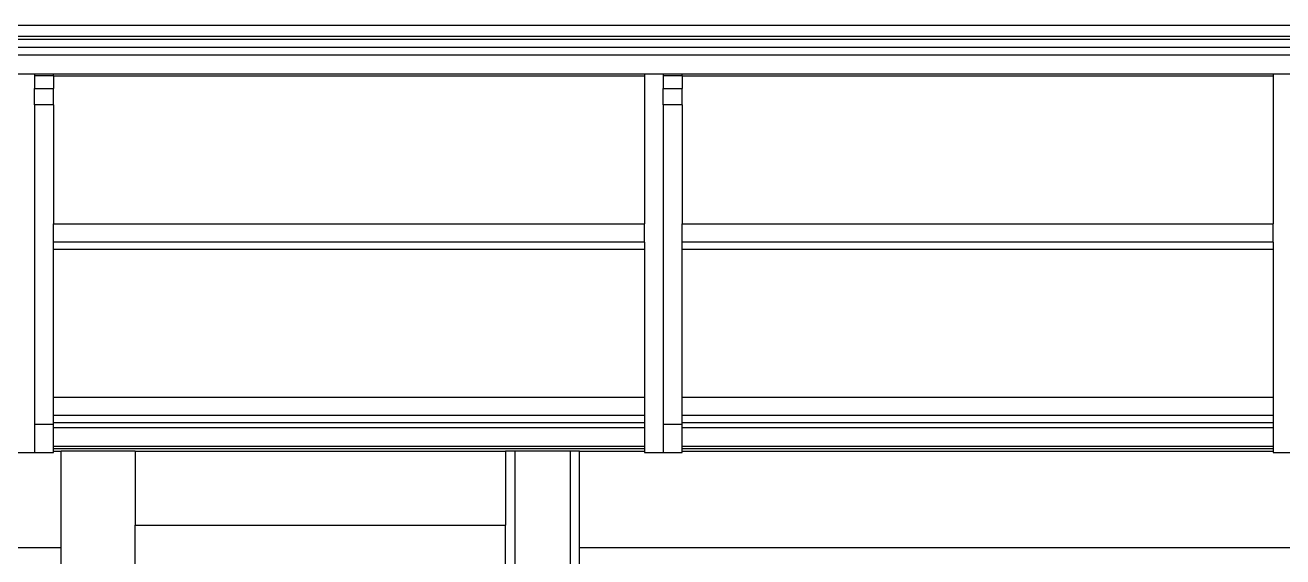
# Model space of a CAD drawing. Header units: metres. Extents: x -16.9 to 18.7, y -3.2 to 1.
# Drawn here: x -8.992 to -5.596, y -0.434 to 1.002 of the extents above; entities that cross this region are included whole.
import ezdxf

# ---------------------------------------------------------------- set-up
doc = ezdxf.new("R2010")
doc.units = ezdxf.units.M
doc.layers.add('SectionCutEdges', color=7, linetype='Continuous')

msp = doc.modelspace()

# ---------------------------------------------------------------- linework, layer by layer
for p, q in [((-15.9899, 1.0019), (4.6901, 1.0019)), ((-15.9899, 0.9719), (4.6901, 0.9719)), ((-8.9665, 0.8692), (-8.9665, 0.8653)), ((-8.9157, 0.8653), (-8.9157, 0.8692)), ((-7.3198, 0.8641), (-8.9157, 0.8641)), ((-7.3198, 0.8692), (-7.3198, 0.8641)), ((-7.3198, 0.8641), (-7.3198, 0.4652)), ((-7.269, 0.8692), (-7.269, 0.8653)), ((-7.2182, 0.8653), (-7.2182, 0.8692)), ((-5.6223, 0.8641), (-7.2182, 0.8641)), ((-5.6223, 0.8692), (-5.6223, 0.8641)), ((-5.6223, 0.8641), (-5.6223, 0.4652)), ((-8.9665, 0.7863), (-8.9665, -0.076)), ((-8.9157, 0.7863), (-8.9157, 0.4652)), ((-7.269, 0.7863), (-7.269, -0.076)), ((-7.2182, 0.7863), (-7.2182, 0.4652)), ((-8.9157, 0.4652), (-7.3198, 0.4652)), ((-8.9157, 0.4162), (-8.9157, 0.4652)), ((-7.3198, 0.4162), (-7.3198, 0.4652)), ((-7.2182, 0.4652), (-5.6223, 0.4652)), ((-7.2182, 0.4162), (-7.2182, 0.4652)), ((-5.6223, 0.4162), (-5.6223, 0.4652)), ((-7.3198, 0.4162), (-8.9157, 0.4162)), ((-8.9157, 0.396), (-8.9157, 0.4162)), ((-7.3198, 0.4162), (-7.3198, 0.396)), ((-5.6223, 0.4162), (-7.2182, 0.4162)), ((-7.2182, 0.396), (-7.2182, 0.4162)), ((-5.6223, 0.4162), (-5.6223, 0.396)), ((-7.3198, 0.396), (-8.9157, 0.396)), ((-8.9157, -0.0029), (-8.9157, 0.396)), ((-7.3198, 0.396), (-7.3198, -0.0029)), ((-5.6223, 0.396), (-7.2182, 0.396)), ((-7.2182, -0.0029), (-7.2182, 0.396)), ((-5.6223, 0.396), (-5.6223, -0.0029)), ((-8.9157, -0.0029), (-7.3198, -0.0029)), ((-8.9157, -0.0519), (-8.9157, -0.0029)), ((-7.3198, -0.0029), (-7.3198, -0.0519)), ((-7.2182, -0.0029), (-5.6223, -0.0029)), ((-7.2182, -0.0519), (-7.2182, -0.0029)), ((-5.6223, -0.0029), (-5.6223, -0.0519)), ((-7.3198, -0.0519), (-8.9157, -0.0519)), ((-8.9157, -0.0721), (-8.9157, -0.0519)), ((-7.3198, -0.0519), (-7.3198, -0.0721)), ((-5.6223, -0.0519), (-7.2182, -0.0519)), ((-7.2182, -0.0721), (-7.2182, -0.0519)), ((-5.6223, -0.0519), (-5.6223, -0.0721)), ((-7.3198, -0.0721), (-8.9157, -0.0721)), ((-8.9157, -0.076), (-8.9157, -0.0721)), ((-7.3198, -0.0853), (-8.9157, -0.0853)), ((-7.3198, -0.0721), (-7.3198, -0.0853)), ((-7.3198, -0.0853), (-7.3198, -0.1359)), ((-5.6223, -0.0721), (-7.2182, -0.0721)), ((-7.2182, -0.076), (-7.2182, -0.0721)), ((-5.6223, -0.0853), (-7.2182, -0.0853)), ((-5.6223, -0.0721), (-5.6223, -0.0853)), ((-5.6223, -0.0853), (-5.6223, -0.1359)), ((-9.0173, -0.1522), (-8.9665, -0.1522)), ((-7.3198, -0.1359), (-8.9157, -0.1359)), ((-7.3198, -0.142), (-8.9157, -0.142)), ((-8.9157, -0.1483), (-8.8949, -0.1483)), ((-8.6949, -0.1483), (-8.8949, -0.1483)), ((-8.8949, -0.4083), (-8.8949, -0.1483)), ((-8.6949, -0.1483), (-8.6949, -0.3483)), ((-8.6949, -0.1483), (-7.6949, -0.1483)), ((-7.6949, -0.1483), (-7.6949, -0.3483)), ((-7.6699, -0.1483), (-7.6949, -0.1483)), ((-7.4949, -0.1483), (-7.5199, -0.1483)), ((-7.4949, -0.4083), (-7.4949, -0.1483)), ((-7.4949, -0.1483), (-7.3198, -0.1483)), ((-7.3198, -0.1359), (-7.3198, -0.142)), ((-7.3198, -0.142), (-7.3198, -0.1483)), ((-7.3198, -0.1483), (-7.3198, -0.1522)), ((-7.3198, -0.1522), (-7.269, -0.1522)), ((-5.6223, -0.1359), (-7.2182, -0.1359)), ((-5.6223, -0.142), (-7.2182, -0.142)), ((-7.2182, -0.1483), (-5.6223, -0.1483)), ((-5.6223, -0.1359), (-5.6223, -0.142)), ((-5.6223, -0.142), (-5.6223, -0.1483)), ((-5.6223, -0.1483), (-5.6223, -0.1522)), ((-5.6223, -0.1522), (-5.5715, -0.1522)), ((-8.6949, -0.3483), (-7.6949, -0.3483)), ((-8.6949, -1.0083), (-8.6949, -0.3483)), ((-7.6949, -1.0083), (-7.6949, -0.3483)), ((-11.5449, -0.4083), (-8.8949, -0.4083)), ((-8.8949, -0.4591), (-8.8949, -0.4083)), ((-7.4949, -0.4591), (-7.4949, -0.4083)), ((-7.4949, -0.4083), (-3.6949, -0.4083))]:
    msp.add_line(p, q)
at = {"layer": 'SectionCutEdges'}
for p, q in [((4.6901, 0.9634), (-15.9899, 0.9634)), ((-15.9899, 0.9427), (4.6901, 0.9427)), ((-15.9899, 0.9219), (4.6901, 0.9219)), ((-8.9665, 0.8692), (-9.0173, 0.8692)), ((-8.9157, 0.8692), (-8.9665, 0.8692)), ((-8.9157, 0.8653), (-8.9665, 0.8653)), ((-8.9665, 0.8653), (-8.9665, 0.8311)), ((-7.3198, 0.8692), (-8.9157, 0.8692)), ((-8.9157, 0.8641), (-8.9157, 0.8653)), ((-8.9157, 0.8641), (-8.9157, 0.8311)), ((-7.269, 0.8692), (-7.3198, 0.8692)), ((-7.2182, 0.8692), (-7.269, 0.8692)), ((-7.2182, 0.8653), (-7.269, 0.8653)), ((-7.269, 0.8653), (-7.269, 0.8311)), ((-5.6223, 0.8692), (-7.2182, 0.8692)), ((-7.2182, 0.8641), (-7.2182, 0.8653)), ((-7.2182, 0.8641), (-7.2182, 0.8311)), ((-5.5715, 0.8692), (-5.6223, 0.8692)), ((-8.9665, 0.8311), (-8.9157, 0.8311)), ((-8.9665, 0.7863), (-8.9665, 0.8311)), ((-8.9157, 0.7863), (-8.9157, 0.8311)), ((-7.269, 0.8311), (-7.2182, 0.8311)), ((-7.269, 0.7863), (-7.269, 0.8311)), ((-7.2182, 0.7863), (-7.2182, 0.8311)), ((-8.9157, 0.7863), (-8.9665, 0.7863)), ((-7.2182, 0.7863), (-7.269, 0.7863)), ((-8.9157, -0.076), (-8.9665, -0.076)), ((-8.9665, -0.076), (-8.9665, -0.1522)), ((-8.9157, -0.0853), (-8.9157, -0.076)), ((-8.9157, -0.1359), (-8.9157, -0.0853)), ((-7.2182, -0.076), (-7.269, -0.076)), ((-7.269, -0.076), (-7.269, -0.1522)), ((-7.2182, -0.0853), (-7.2182, -0.076)), ((-7.2182, -0.1359), (-7.2182, -0.0853)), ((-8.9665, -0.1522), (-8.9157, -0.1522)), ((-8.9157, -0.142), (-8.9157, -0.1359)), ((-8.9157, -0.1483), (-8.9157, -0.142)), ((-8.9157, -0.1522), (-8.9157, -0.1483)), ((-7.6699, -0.1483), (-7.6699, -0.3483)), ((-7.5199, -0.1483), (-7.6699, -0.1483)), ((-7.5199, -0.1483), (-7.5199, -2.6483)), ((-7.269, -0.1522), (-7.2182, -0.1522)), ((-7.2182, -0.142), (-7.2182, -0.1359)), ((-7.2182, -0.1483), (-7.2182, -0.142)), ((-7.2182, -0.1522), (-7.2182, -0.1483)), ((-7.6699, -0.3483), (-7.6699, -2.6483))]:
    msp.add_line(p, q, dxfattribs=at)

doc.saveas('drawing.dxf')
